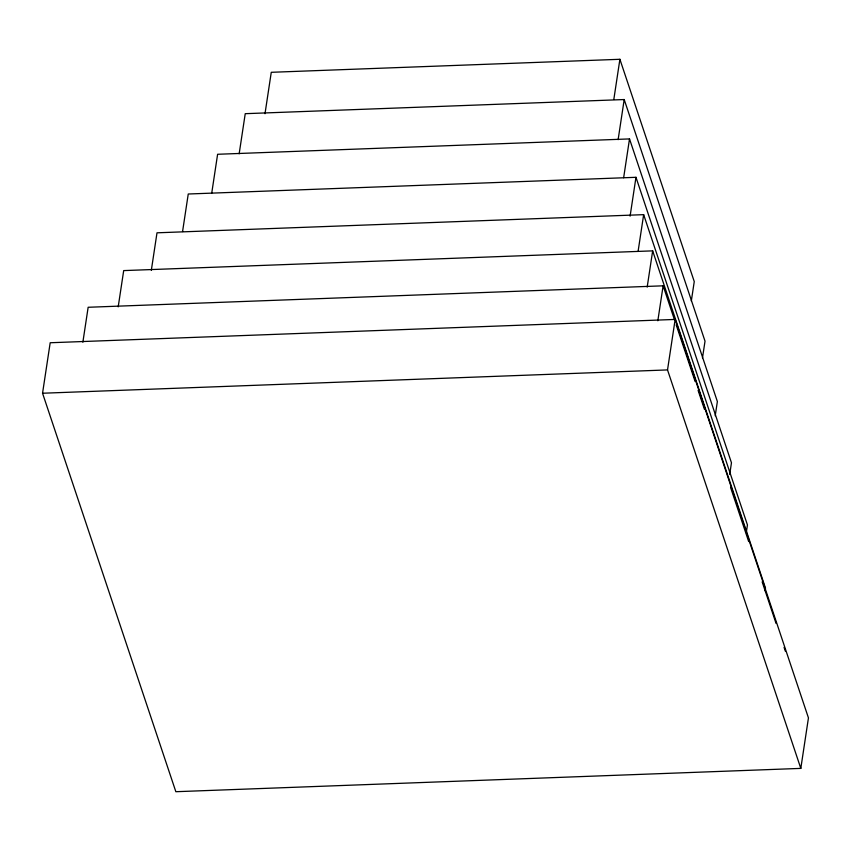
<?xml version="1.0" encoding="UTF-8"?>
<svg xmlns="http://www.w3.org/2000/svg" width="851" height="851" viewBox="0 0 851 851"><rect width="100%" height="100%" fill="white"/><g stroke="black" fill="none" stroke-linecap="round" stroke-linejoin="round"><path stroke-width="1.28" d="M42.55 393.236L50.188 342.751L675.151 319.433L808.45 717.904L800.812 768.389L175.849 791.707L42.55 393.236L667.524 369.919L800.812 768.389M82.866 342.219L88.153 307.275L663.12 285.819L674.503 319.838M118.204 306.839L123.693 270.597L652.664 250.864L765.485 588.126L765.092 590.711M151.318 270.352L156.999 232.812L643.654 214.654L747.444 524.939L746.274 532.705M182.571 231.546L188.252 194.007L635.974 177.306L731.466 462.774L729.711 474.422M211.739 193.113L217.611 154.276L629.517 138.915L717.372 401.534L715.212 415.777M239.163 153.808L245.237 113.683L624.198 99.546L705.022 341.166L702.469 357.994M265.001 113.726L271.267 72.303L619.9 59.293L694.256 281.575L691.32 300.999M613.826 99.429L619.9 59.293M618.124 139.681L624.198 99.546M623.645 177.753L629.517 138.915M630.102 216.143L635.974 177.306M638.165 250.907L643.654 214.654M647.185 287.106L652.664 250.864M657.834 320.774L663.12 285.819M667.524 369.919L675.151 319.433M676.183 324.88L695.15 381.567M698.097 390.386L704.426 409.278M730.552 487.389L748.667 541.555M762.156 581.871L776.059 623.443M784.069 647.377L785.335 651.153"/></g></svg>
